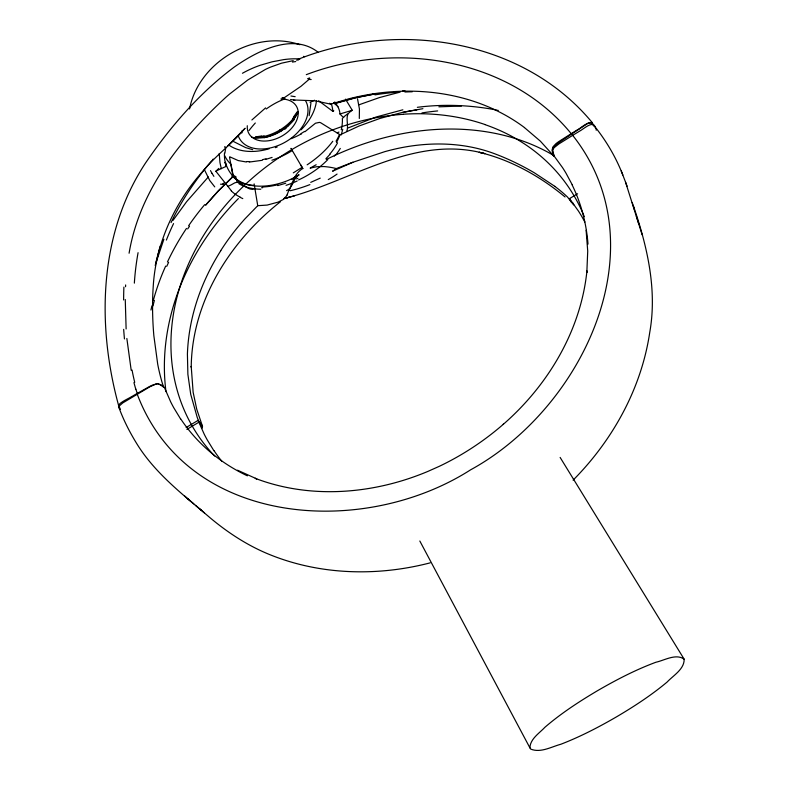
<?xml version="1.0" encoding="UTF-8"?>
<svg xmlns="http://www.w3.org/2000/svg" width="790" height="790" viewBox="0 0 790 790"><rect width="100%" height="100%" fill="white"/><g stroke="black" fill="none" stroke-linecap="round" stroke-linejoin="round"><path stroke-width="1.19" d="M125.255 299.529L126.124 328.956M125.561 286.721L125.64 284.943M359.302 118.46L359.44 109.03L357.515 98.77M310.924 103.154L309.137 115.676M224.874 153.201L225.822 147.167M189.561 108.951C198.557 61.827 254.479 29.27 299.933 44.704M200.897 425.553L200.305 423.055A35.343 18.743 -23.7 0 0 199.386 421.83L198.073 420.389L186.144 427.518M346.78 131.209C349.141 125.284 344.559 115.903 349.565 112.289A26.771 22.574 -29.9 0 1 350.642 111.439L352.261 110.294L345.507 99.145M129.086 253.225C139.514 190.696 180.535 138.971 225.999 97.17A208.916 206.753 82.3 0 1 229.525 94.099L247.705 80.047L265.262 69.52A93.013 72.986 -52.6 0 1 270.595 67.081L281.457 63.2L293.238 60.652M342.741 129.293L341.25 134.932M156.045 262.043L156.657 259.377M156.864 258.498L157.299 256.73M152.954 305.908L154.376 300.427M157.516 255.851L158.197 253.215M158.435 252.336L160.311 245.858M155.196 265.46L155.66 263.821M155.916 262.902L163.886 239.242M291.312 184.505L289.288 190.518M166.739 266.349L168.635 262.27M171.075 222.563C181.325 200.897 194.804 180.861 210.229 162.562M287.293 195.002L283.462 199.376L278.09 202.131L267.158 205.084L257.738 205.696L245.068 218.741A214.317 180.288 -33.3 0 0 221.299 249.758L220.736 250.647M297.307 111.696L293.841 116.545M298.304 111.983L295.974 115.468M187.645 228.942L189.531 226.187M298.462 111.578C289.377 126.775 272.412 136.789 254.805 137.885M173.01 220.39L186.608 201.697L208.313 176.97M245.048 128.247C232.092 143.839 215.196 156.025 202.28 171.855A210.811 185.156 -34.7 0 0 192.76 183.389C170.008 213.063 155.314 249.304 153.211 286.79A306.184 271.997 -28.7 0 0 152.658 298.689L152.579 302.797A405.714 362.847 -22.1 0 0 153.853 335.71L157.704 364.16A230.68 204.521 -34 0 0 161.042 378.667C164.409 391.781 165.722 386.794 157.842 383.693A4.088 2.261 -23.9 0 0 156.667 383.762L149.883 386.774L122.815 402.89L119.221 406.011L119.823 408.371M293.683 118.125L287.965 126.104A31.551 30.978 61.2 0 1 287.382 126.765M201.944 428.328L202.526 426.472L196.72 409.141L193.135 392.255L191.219 366.422L191.219 367.182C191.861 301.533 229.989 241.335 280.549 201.648M335.562 154.544L334.288 156.104M210.723 161.98L211.71 160.814M329.963 154.366L325.875 158.76M212.708 159.659L213.201 159.086M295.598 115.923L294.502 117.137M251.892 119.962L265.578 107.894M227.708 145.933L244.851 128.513M573.096 480.162C612.694 440.237 641.401 388.473 649.726 332.521C657.359 289.742 647.267 246.608 633.501 206.2M286.385 127.832L284.973 129.195M224.804 162.908L225.407 162.355C234.531 194.696 276.451 189.136 298.877 174.886C292.784 178.599 293.07 188 286.592 190.637M234.393 177.987L235.716 176.703L233.109 175.094L230.957 164.32A61.294 40.053 -15.7 0 1 224.696 155.719M231.401 190.834L215.858 171.242L218.8 168.428M220.499 184.179A3.535 2.716 -25.3 0 0 222.899 183.961L224.163 182.846M343.354 117.779L344.42 116.377A27.877 23.522 -30.1 0 1 345.378 115.607L347.501 113.977M231.806 176.18L233.109 175.094M283.65 98.128L300.99 86.288L309.433 79.04A3.377 2.785 -31.2 0 0 309.69 77.943L307.626 78.704M304.93 131.723L315.477 123.22L319.367 122.391A17.4 11.801 86.3 0 1 320.661 122.736L340.115 134.804L359.065 125.995L380.039 118.411L401.547 112.644L422.907 108.674M593.586 125.62L591.71 122.272L588.056 123.171L559.547 142.082L553.079 147.523A4.167 2.33 -39.3 0 0 552.506 148.569L552.299 151.097A37.565 21.014 -36.9 0 0 552.674 152.855L553.316 154.939L562.529 167.608A226.128 186.914 -33.1 0 1 566.005 173.188L572.266 184.84M293.288 172.862L302.116 167.352L300.644 164.784M318.607 100.755L332.866 111.37L333.795 110.778M593.912 126.015C590.219 118.075 581.549 128.089 576.937 130.103A86.959 51.34 -37.8 0 1 573.609 132.157L559.508 141.114A27.275 15.217 -36.2 0 0 555.953 143.661L553.267 146.506A5.747 3.249 -36.2 0 0 552.773 147.365L552.259 150.13L552.842 152.628M180.525 418.868L173.721 407.67A226.098 186.875 -33.4 0 1 170.689 401.883L164.448 387.594L162.789 386.142A33.99 18.841 -22.9 0 0 160.874 384.769L157.654 383.831A5.698 3.19 -23.5 0 0 156.647 383.871L152.529 385.086A28.173 15.573 -23.6 0 0 148.984 386.833L134.656 394.882A86.13 50.264 -21.8 0 1 131.347 396.807C127.713 398.95 123.754 400.599 120.416 403.216C119.418 404.055 118.312 405.211 118.579 406.623C123.566 420.369 130.301 433.453 138.102 445.797C156.667 474.839 184.603 495.883 210.367 518.023C228.853 533.467 249.344 546.66 271.839 555.449C321.994 575.209 378.301 576.325 430.185 562.855M573.145 203.326L571.288 202.062A32.627 17.449 -36 0 1 570.281 200.383L569.491 198.606L577.589 193.777M186.875 429.395L199.041 422.137L202.23 426.482A3.891 2.034 -21.5 0 1 201.845 427.252M301.523 133.875L300.644 134.379M215.858 171.242L217.625 170.324A27.196 18.901 -34.9 0 1 218.869 169.732L223.718 167.48A28.331 19.711 -34.7 0 1 224.844 166.967L226.207 166.404L225.407 162.355M320.236 178.135L310.727 182.362M253.175 189.284C246.292 190.133 241.157 180.446 235.045 182.737A25.952 21.873 -36.6 0 0 233.208 183.714L232.171 184.317A22.258 18.506 -36.3 0 1 228.912 185.897L227.895 186.282M297.949 178.254L296.586 178.905M310.055 102.374L314.578 100.241M337.182 132.848L338.959 132.039M352.893 162.246L332.56 171.213L336.412 168.547L352.34 162.454L384.72 151.68A201.223 155.946 -32.1 0 1 398.061 148.372C430.56 141.44 465.34 142.21 496.505 154.465A292.823 230.117 -36.3 0 1 506.015 158.346L509.244 159.778A389.342 309.107 -40.7 0 1 534.336 172.793L554.817 186.322M348.104 127.941L376.129 116.999L402.851 109.8M359.124 104.754L379.437 97.565L400.135 92.124M297.84 59.418C396.521 20.007 522.506 38.187 592.322 122.707M306.293 74.665C395.464 40.547 509.274 57.413 571.476 134.004M275.354 147.661L277.142 147.029M272.096 157.407L265.716 159.412M285.733 183.24L277.715 185.601M294.907 100.024L314.924 100.784L330.704 104.152L348.785 98.829A224.745 185.581 -33.1 0 1 388.621 92.005L395.622 91.531M337.853 106.719A58.648 32.469 -10.4 0 1 339.996 113.958L352.261 110.294M335.928 103.283L355.984 97.713L374.924 93.941L354.493 97.921L335.701 103.085L334.772 102.236M294.591 195.821L283.768 198.586M283.61 198.626C349.308 182.826 413.387 133.895 484.813 153.625L479.145 152.292C510.824 159.857 540.083 176.269 565.057 196.957M284.064 198.527L288.735 197.411M262.181 160.321L249.245 162.059M261.51 136.018L255.506 136.887M417.337 107.322C443.605 103.915 470.504 105.021 496.495 110.008M296.586 60.159L298.561 59.912M438.885 106.828L461.439 106.018M402.466 90.959L405.013 90.83M262.645 187.734L261.539 187.753M246.391 161.999L238.185 160.558L229.89 156.855A3.96 1.254 60.1 0 0 229.525 157.072L233.03 176.328L218.257 190.874L205.578 205.183L218.356 190.973L233.09 176.614A59.566 38.572 -50.4 0 0 253.59 185.294M293.831 99.935L290.562 99.53M282.593 97.555L284.4 97.851M281.971 97.911L284.923 98.513M252.701 149.675L245.68 147.631L232.645 141.084M303.469 56.386L304.614 56.643M497.542 110.235L498.243 110.403M242.797 198.616L240.121 197.342M237.523 470.198L256.76 478.888L255.219 478.335C310.756 499.547 373.788 494.175 427.943 471.383L439.26 466.337C462.456 455.277 484.092 441.037 503.467 424.171L503.25 424.368C548.043 385.332 580.818 330.595 586.94 270.891L586.832 272.481L587.721 251.102L586.111 230.315M237.089 181.759L235.716 176.703M299.766 59.457L298.018 58.865A75.248 50.817 -29.8 0 0 283.758 59.615L272.155 61.798L260.275 65.244A79.316 53.513 -29.6 0 0 255.338 67.081A75.544 51.083 -29.7 0 0 242.451 73.263M524.461 127.585L540.34 141.143L553.918 156.134L552.753 150.574L553.918 147.858L558.895 143.928L573.777 134.656A181.977 112.427 -39 0 0 579.376 131.258C583.78 129.086 594.04 118.905 595.601 128.543M329.598 103.253L330.704 104.152M187.645 498.658L193.846 503.852M199.198 508.483L204.541 512.967M318.419 52.505C293.011 32.064 256.71 51.251 234.028 67.219C198.991 93.378 170.047 127.16 145.459 163.115C98.276 234.63 96.726 327.248 119.172 407.522M184.751 496.081L190.143 500.742M195.525 505.264L201.401 510.36M333.568 102.67L337.982 106.69L334.851 102.117M339.917 113.967L343.314 117.404M220.805 250.677A218.465 184.021 -33.2 0 0 187.408 354.058L187.882 374.312L190.716 394.309L197.204 417.357L198.754 421.425L202.191 425.583M120.327 409.408L118.707 407.097M214.742 186.884L209.755 180.515L204.422 169.741M684.16 659.196C676.023 653.241 664.568 660.351 655.937 662.237C635.545 669.802 616.18 679.874 597.398 690.766C579.06 701.639 561.107 713.331 544.922 727.264C539.363 733.229 530.159 738.897 529.902 747.834L530.673 749.058C540.459 753.235 551.4 746.797 560.9 744.229C580.225 736.774 598.672 727.195 616.575 716.816C634.163 706.428 651.355 695.22 667.056 682.106C673.218 675.499 684.397 669.258 684.16 659.196L560.13 457.43M571.239 133.54C661.477 244.831 583.109 408.302 470.623 469.813C363.42 538.425 186.835 527.305 136.956 393.469M569.491 198.606L578.389 210.969A215.759 181.71 -33.1 0 1 581.746 216.411L584.876 222.01M592.431 123.586C605.14 139.01 615.607 156.331 622.806 174.985M554.225 156.519L553.405 153.477M223.373 184.613L222.908 183.981M213.883 450.695L207.217 439.842A215.739 181.67 -33.4 0 1 204.235 434.233L198.073 420.389M213.893 176.368L212.006 173.326M291.441 149.043L290.997 148.342L302.866 168.675L302.116 167.352M279.927 129.787L280.894 131.476M419.826 541.022L529.902 747.834M199.041 422.137L198.754 421.425M625.552 182.184L642.171 234.818M621.266 170.966L627.092 186.183M596.035 129.669L596.243 130.232M636.345 216.114L638.666 223.55M632.227 202.546L634.35 209.36M221.299 168.645L219.966 162.612L219.225 153.517M135.761 389.194L133.935 382.607M131.199 370.303L126.854 338.476M257.738 205.696L254.133 183.882M403.354 114.303A222.504 185.67 -33.2 0 0 208.175 228.27A224.627 187.556 -33.2 0 0 175.133 305.029A222.543 185.729 -33.3 0 0 214.653 456.028M403.364 114.234A224.617 187.546 -33.3 0 1 485.07 124.553M485.021 124.632A222.543 185.739 -33.2 0 1 584.304 216.658M572.138 184.9A228.705 189.057 -33.3 0 1 588.007 244.11M247.379 475.827A228.705 189.067 -33.2 0 1 180.633 418.779M221.714 461.143A218.218 183.794 -33.2 0 1 213.991 450.606M573.866 204.827A3.881 2.113 -35.1 0 1 573.589 204.788L567.526 197.066A207.424 162.572 -32.1 0 0 554.787 186.351M402.535 112.397A202.517 139.267 -34.6 0 1 416.804 109.859M316.178 164.745A244.683 191.279 -32.8 0 0 310.144 168.112L316.691 166.73L323.92 166.552A84.283 61.284 -33.9 0 1 336.372 168.596M326.379 159.442A244.683 191.279 -32.8 0 1 553.978 155.66M332.768 141.272A64.109 33.002 -30.2 0 1 307.142 164.824M240.249 197.144A64.839 46.175 -52.5 0 1 231.302 190.943M316.474 100.725A52.93 35.994 -29.8 0 1 300.99 129.886M269.153 148.767A52.93 35.994 -29.8 0 1 228.547 144.837M331.336 103.796A61.314 39.855 -43.8 0 1 332.866 111.37M300.526 134.27A55.28 39.026 -7.7 0 1 291.095 138.675M304.515 131.417A54.875 37.416 -9.3 0 1 301.128 133.53M339.344 134.784A61.64 40.912 -21.8 0 1 336.036 141.222M226.147 165.89A66.123 48.348 -12.9 0 1 224.459 153.23M224.696 147.315A63.753 43.638 -28.8 0 1 224.844 146.555M337.063 174.067A71.465 43.944 -13.4 0 1 328.265 179.587M309.917 184.603A69.085 32.884 -18.8 0 1 290.197 190.745M291.787 179.488A244.742 191.328 -32.7 0 1 298.877 174.876M421.988 112.911A254.923 170.225 -33.5 0 1 437.67 110.926M137.47 394.082A180.683 152.243 -46.1 0 1 135.89 389.134M134.715 382.33A270.457 233.099 -37 0 1 132.058 370.046M124.455 338.92A503.99 436.12 -26.6 0 1 123.665 329.361M123.625 299.963A360.191 275.157 -55 0 1 123.892 287.096M134.349 283.136A248.248 186.855 -57.1 0 1 138.072 252.681M292.438 62.064A115.162 52.575 -27.2 0 1 295.737 61.551M296.072 115.577A14.98 12.403 84.6 0 1 295.687 116.031M293.841 118.431A10.566 4.849 -60.7 0 1 294.611 117.493M211.997 173.296A21.873 3.456 68 0 1 210.486 170.601M166.384 240.061A249.048 232.053 -41.6 0 1 173.553 223.59M308.999 79.405A61.116 39.036 -17.5 0 1 311.181 79.553M241.809 132.997A90.03 75.564 -31.6 0 1 242.283 130.459M340.293 148.421A64.918 40.823 -27 0 1 335.997 154.643M260.779 189.225A64.889 40.221 -30.5 0 1 238.886 183.724M342.366 118.342A66.133 35.836 -43.3 0 1 341.27 129.817M339.868 135.031A63.763 40.596 -30.7 0 1 336.471 142.486M337.557 142.832A62.963 42.374 -26.2 0 1 329.667 154.257M327.82 159.59A64.563 40.527 -28.1 0 1 298.541 179.942M297.198 180.979A64.869 39.016 -29.4 0 1 286.029 185.344M277.823 184.712A63.783 40.221 -31.7 0 1 262.961 186.973M249.038 130.528A71.11 46.758 -47 0 1 255.308 123.003M266.21 108.99A69.026 53.76 -45.6 0 1 283.837 99.254M374.964 94.859A247.369 213.014 -31.3 0 1 398.229 92.124M334.14 102.947A59.536 37.92 -9.5 0 1 334.96 103.737M404.905 92.005A250.934 214.07 -30 0 1 412.242 91.778M295.174 96.676A44.793 8.69 5.7 0 1 290.967 96.005M294.828 100.212A19.039 6.636 1.4 0 1 293.722 100.113M395.622 91.512A229.416 189.679 -33.3 0 1 524.481 127.565M292.399 150.475A56.949 32.38 -31.5 0 1 271.888 160.222M188.593 225.762A248.732 200.739 -31.2 0 1 204.689 204.65M150.949 310.055A246.48 205.41 -26.4 0 1 151.927 305.839M153.349 300.338A251.151 207.721 -28.3 0 1 165.663 266.092M167.441 261.974A250.973 205.252 -29.9 0 1 186.47 228.419M249.64 161.585A58.944 26.988 -22.8 0 1 246.796 161.555M266.013 158.77A57.7 21.863 -25.2 0 1 262.547 159.679M295.045 176.703A19.533 15.04 -32.5 0 1 302.698 168.418M291.629 184.524A41.149 31.353 -32.7 0 1 295.253 176.772M288.745 190.272A41.287 34.365 45.7 0 1 287.007 194.824M165.979 391.583A244.021 205.677 -33.2 0 1 238.392 198.567M305.473 100.626A38.058 25.655 -29.8 0 1 283.403 143.128A38.058 25.655 -29.8 0 1 238.215 135.702M298.156 111.509A43.539 29.803 -29.8 0 1 292.596 118.609M264.087 135.791A43.539 29.803 -29.8 0 1 255.081 137.47M280.875 98.987A27.413 18.476 -29.8 0 1 297.514 117.947A27.413 18.476 -29.8 0 1 268.946 140.699A27.413 18.476 -29.8 0 1 247.29 125.728M297.889 111.538A33.061 22.456 -29.8 0 1 251.733 137.223M294.285 119.557A43.578 29.783 -29.8 0 1 264.058 137.766"/></g></svg>
